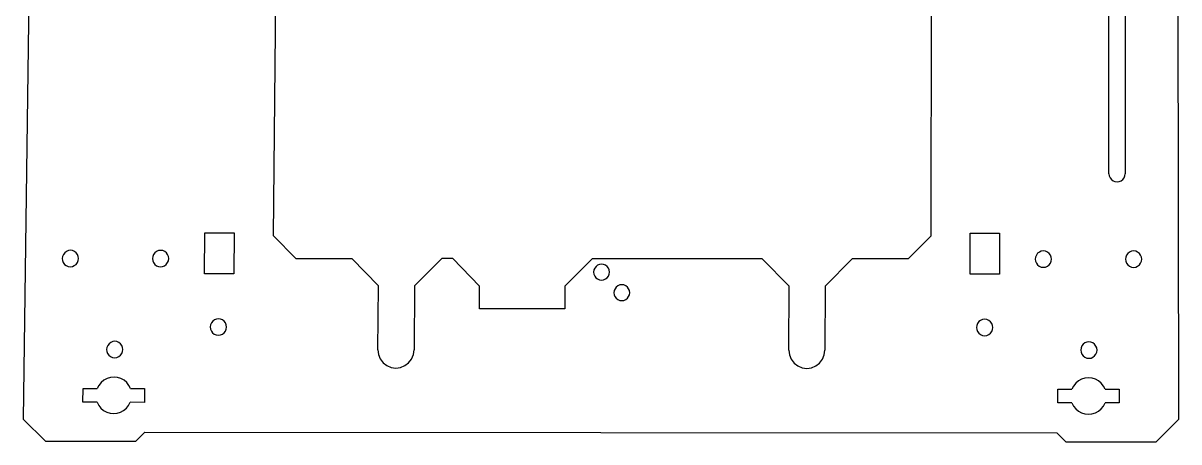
# Model space of a CAD drawing. Header units: inches. Extents: x -252 to 225, y -298 to 12.
# Drawn here: x -251.7 to 38.1, y -297.7 to -192.6 of the extents above; entities that cross this region are included whole.
import ezdxf

# ---------------------------------------------------------------- set-up
doc = ezdxf.new("R2010")
doc.units = ezdxf.units.IN
doc.header["$MEASUREMENT"] = 0

msp = doc.modelspace()

# ---------------------------------------------------------------- linework, layer by layer
for p, q in [((-247.73, 6.07), (-251.71, -291.96)), ((38.07, -291.92), (37.68, 5.89)), ((-188.92, -245.94), (-186.8, -38.64)), ((-23.78, -38.74), (-24.16, -246.04)), ((20.54, -230.37), (20.52, -173.12)), ((24.57, -173.13), (24.61, -230.38)), ((20.54, -230.37), (20.61, -230.91)), ((20.61, -230.91), (20.81, -231.4)), ((20.81, -231.4), (21.14, -231.83)), ((21.14, -231.83), (21.56, -232.15)), ((23.59, -232.15), (24.01, -231.83)), ((24.01, -231.83), (24.34, -231.4)), ((24.34, -231.4), (24.54, -230.91)), ((24.54, -230.91), (24.61, -230.38)), ((21.56, -232.15), (22.05, -232.36)), ((22.05, -232.36), (22.57, -232.43)), ((22.57, -232.43), (23.1, -232.36)), ((23.1, -232.36), (23.59, -232.15)), ((-206.26, -255.49), (-206.15, -245.2)), ((-206.15, -245.2), (-198.8, -245.2)), ((-198.8, -245.2), (-198.91, -255.5)), ((-188.92, -245.94), (-183.32, -251.66)), ((-29.83, -251.76), (-24.16, -246.04)), ((-14.28, -255.61), (-14.27, -245.32)), ((-14.27, -245.32), (-6.92, -245.32)), ((-6.92, -245.32), (-6.93, -255.61)), ((-241.82, -251.12), (-241.9, -251.65)), ((-241.9, -251.65), (-241.84, -252.18)), ((-241.61, -250.62), (-241.82, -251.12)), ((-241.29, -250.19), (-241.61, -250.62)), ((-240.86, -249.87), (-241.29, -250.19)), ((-240.37, -249.66), (-240.86, -249.87)), ((-239.84, -249.59), (-240.37, -249.66)), ((-239.31, -249.66), (-239.84, -249.59)), ((-238.82, -249.87), (-239.31, -249.66)), ((-238.41, -250.2), (-238.82, -249.87)), ((-238.09, -250.62), (-238.41, -250.2)), ((-237.89, -251.12), (-238.09, -250.62)), ((-237.91, -252.18), (-237.83, -251.65)), ((-237.83, -251.65), (-237.89, -251.12)), ((-219.21, -251.13), (-219.28, -251.66)), ((-219.28, -251.66), (-219.22, -252.2)), ((-219, -250.63), (-219.21, -251.13)), ((-218.67, -250.21), (-219, -250.63)), ((-218.25, -249.88), (-218.67, -250.21)), ((-217.75, -249.67), (-218.25, -249.88)), ((-217.22, -249.61), (-217.75, -249.67)), ((-216.7, -249.68), (-217.22, -249.61)), ((-216.21, -249.88), (-216.7, -249.68)), ((-215.79, -250.21), (-216.21, -249.88)), ((-215.47, -250.64), (-215.79, -250.21)), ((-215.28, -251.13), (-215.47, -250.64)), ((-215.29, -252.2), (-215.21, -251.67)), ((-215.21, -251.67), (-215.28, -251.13)), ((-183.32, -251.66), (-169.32, -251.67)), ((-162.6, -258.54), (-169.32, -251.67)), ((-146.71, -251.68), (-153.55, -258.54)), ((-144, -251.68), (-146.71, -251.68)), ((-137.27, -258.55), (-144, -251.68)), ((-109.06, -251.71), (-115.89, -258.57)), ((-66.42, -251.73), (-109.06, -251.71)), ((-59.66, -258.6), (-66.42, -251.73)), ((-43.81, -251.75), (-50.61, -258.61)), ((-29.83, -251.76), (-43.81, -251.75)), ((2.14, -251.27), (2.07, -251.8)), ((2.07, -251.8), (2.14, -252.33)), ((2.34, -250.77), (2.14, -251.27)), ((2.66, -250.34), (2.34, -250.77)), ((3.09, -250.02), (2.66, -250.34)), ((3.58, -249.81), (3.09, -250.02)), ((4.1, -249.74), (3.58, -249.81)), ((4.63, -249.81), (4.1, -249.74)), ((5.12, -250.02), (4.63, -249.81)), ((5.54, -250.35), (5.12, -250.02)), ((5.87, -250.77), (5.54, -250.35)), ((6.07, -251.27), (5.87, -250.77)), ((6.14, -251.8), (6.07, -251.27)), ((6.07, -252.34), (6.14, -251.8)), ((24.75, -251.28), (24.68, -251.81)), ((24.68, -251.81), (24.75, -252.35)), ((24.96, -250.78), (24.75, -251.28)), ((25.28, -250.36), (24.96, -250.78)), ((25.7, -250.03), (25.28, -250.36)), ((26.19, -249.83), (25.7, -250.03)), ((26.72, -249.76), (26.19, -249.83)), ((27.24, -249.83), (26.72, -249.76)), ((27.74, -250.03), (27.24, -249.83)), ((28.16, -250.36), (27.74, -250.03)), ((28.48, -250.79), (28.16, -250.36)), ((28.68, -251.28), (28.48, -250.79)), ((28.75, -251.82), (28.68, -251.28)), ((28.69, -252.35), (28.75, -251.82)), ((-241.84, -252.18), (-241.64, -252.68)), ((-241.64, -252.68), (-241.32, -253.11)), ((-241.32, -253.11), (-240.91, -253.43)), ((-240.91, -253.43), (-240.42, -253.64)), ((-240.42, -253.64), (-239.89, -253.71)), ((-239.89, -253.71), (-239.36, -253.64)), ((-239.36, -253.64), (-238.87, -253.43)), ((-238.87, -253.43), (-238.44, -253.11)), ((-238.44, -253.11), (-238.11, -252.68)), ((-238.11, -252.68), (-237.91, -252.18)), ((-219.22, -252.2), (-219.02, -252.69)), ((-219.02, -252.69), (-218.7, -253.12)), ((-218.7, -253.12), (-218.29, -253.45)), ((-218.29, -253.45), (-217.8, -253.65)), ((-217.8, -253.65), (-217.27, -253.72)), ((-217.27, -253.72), (-216.74, -253.65)), ((-216.74, -253.65), (-216.25, -253.45)), ((-216.25, -253.45), (-215.83, -253.12)), ((-215.83, -253.12), (-215.5, -252.69)), ((-215.5, -252.69), (-215.29, -252.2)), ((-108.59, -254.53), (-108.66, -255.04)), ((-108.39, -254.04), (-108.59, -254.53)), ((-108.07, -253.63), (-108.39, -254.04)), ((-107.66, -253.31), (-108.07, -253.63)), ((-107.18, -253.11), (-107.66, -253.31)), ((-106.67, -253.04), (-107.18, -253.11)), ((-106.16, -253.11), (-106.67, -253.04)), ((-105.68, -253.31), (-106.16, -253.11)), ((-105.27, -253.63), (-105.68, -253.31)), ((-104.96, -254.05), (-105.27, -253.63)), ((-104.76, -254.53), (-104.96, -254.05)), ((-104.7, -255.05), (-104.76, -254.53)), ((2.14, -252.33), (2.34, -252.83)), ((2.34, -252.83), (2.66, -253.26)), ((2.66, -253.26), (3.08, -253.58)), ((3.08, -253.58), (3.57, -253.79)), ((3.57, -253.79), (4.1, -253.86)), ((4.1, -253.86), (4.63, -253.79)), ((4.63, -253.79), (5.12, -253.59)), ((5.12, -253.59), (5.54, -253.26)), ((5.54, -253.26), (5.87, -252.83)), ((5.87, -252.83), (6.07, -252.34)), ((24.75, -252.35), (24.96, -252.84)), ((24.96, -252.84), (25.28, -253.27)), ((25.28, -253.27), (25.7, -253.6)), ((25.7, -253.6), (26.19, -253.8)), ((26.19, -253.8), (26.72, -253.87)), ((26.72, -253.87), (27.25, -253.8)), ((27.25, -253.8), (27.74, -253.6)), ((27.74, -253.6), (28.16, -253.27)), ((28.16, -253.27), (28.48, -252.85)), ((28.48, -252.85), (28.69, -252.35)), ((-198.91, -255.5), (-206.26, -255.49)), ((-108.66, -255.04), (-108.59, -255.56)), ((-108.59, -255.56), (-108.4, -256.05)), ((-108.4, -256.05), (-108.09, -256.46)), ((-108.09, -256.46), (-107.68, -256.78)), ((-107.68, -256.78), (-107.2, -256.98)), ((-107.2, -256.98), (-106.69, -257.05)), ((-106.69, -257.05), (-106.18, -256.98)), ((-106.18, -256.98), (-105.7, -256.78)), ((-105.7, -256.78), (-105.29, -256.46)), ((-105.29, -256.46), (-104.97, -256.05)), ((-104.97, -256.05), (-104.77, -255.57)), ((-104.77, -255.57), (-104.7, -255.05)), ((-6.93, -255.61), (-14.28, -255.61)), ((-162.74, -274.58), (-162.6, -258.54)), ((-153.55, -258.54), (-153.69, -274.58)), ((-137.31, -264.24), (-137.27, -258.55)), ((-115.89, -258.57), (-115.92, -264.26)), ((-103.5, -259.7), (-103.57, -260.22)), ((-103.57, -260.22), (-103.51, -260.74)), ((-103.51, -260.74), (-103.31, -261.22)), ((-103.3, -259.22), (-103.5, -259.7)), ((-102.98, -258.81), (-103.3, -259.22)), ((-102.57, -258.49), (-102.98, -258.81)), ((-102.1, -258.29), (-102.57, -258.49)), ((-101.59, -258.23), (-102.1, -258.29)), ((-101.08, -258.29), (-101.59, -258.23)), ((-100.6, -258.49), (-101.08, -258.29)), ((-100.2, -258.81), (-100.6, -258.49)), ((-99.89, -259.22), (-100.2, -258.81)), ((-99.9, -261.22), (-99.7, -260.74)), ((-99.69, -259.71), (-99.89, -259.22)), ((-99.7, -260.74), (-99.63, -260.22)), ((-99.63, -260.22), (-99.69, -259.71)), ((-59.72, -274.64), (-59.66, -258.6)), ((-50.61, -258.61), (-50.66, -274.65)), ((-103.31, -261.22), (-103, -261.63)), ((-103, -261.63), (-102.59, -261.95)), ((-102.59, -261.95), (-102.12, -262.15)), ((-102.12, -262.15), (-101.61, -262.22)), ((-101.61, -262.22), (-101.1, -262.15)), ((-101.1, -262.15), (-100.62, -261.95)), ((-100.62, -261.95), (-100.21, -261.63)), ((-100.21, -261.63), (-99.9, -261.22)), ((-115.92, -264.26), (-137.31, -264.24)), ((-204.7, -268.3), (-204.77, -268.83)), ((-204.77, -268.83), (-204.71, -269.37)), ((-204.71, -269.37), (-204.51, -269.87)), ((-204.49, -267.8), (-204.7, -268.3)), ((-204.16, -267.38), (-204.49, -267.8)), ((-203.73, -267.05), (-204.16, -267.38)), ((-203.24, -266.84), (-203.73, -267.05)), ((-202.71, -266.77), (-203.24, -266.84)), ((-202.19, -266.84), (-202.71, -266.77)), ((-201.7, -267.05), (-202.19, -266.84)), ((-201.28, -267.38), (-201.7, -267.05)), ((-200.96, -267.8), (-201.28, -267.38)), ((-200.98, -269.87), (-200.77, -269.37)), ((-200.76, -268.3), (-200.96, -267.8)), ((-200.77, -269.37), (-200.7, -268.84)), ((-200.7, -268.84), (-200.76, -268.3)), ((-12.59, -268.42), (-12.66, -268.95)), ((-12.66, -268.95), (-12.59, -269.49)), ((-12.39, -267.92), (-12.59, -268.42)), ((-12.59, -269.49), (-12.39, -269.98)), ((-12.06, -267.49), (-12.39, -267.92)), ((-11.64, -267.17), (-12.06, -267.49)), ((-11.15, -266.96), (-11.64, -267.17)), ((-10.62, -266.89), (-11.15, -266.96)), ((-10.09, -266.96), (-10.62, -266.89)), ((-9.6, -267.17), (-10.09, -266.96)), ((-9.18, -267.5), (-9.6, -267.17)), ((-8.86, -267.92), (-9.18, -267.5)), ((-8.65, -268.42), (-8.86, -267.92)), ((-8.86, -269.99), (-8.66, -269.49)), ((-8.66, -269.49), (-8.59, -268.95)), ((-8.59, -268.95), (-8.65, -268.42)), ((-204.51, -269.87), (-204.19, -270.29)), ((-204.19, -270.29), (-203.77, -270.62)), ((-203.77, -270.62), (-203.28, -270.83)), ((-203.28, -270.83), (-202.76, -270.9)), ((-202.76, -270.9), (-202.23, -270.83)), ((-202.23, -270.83), (-201.74, -270.62)), ((-201.74, -270.62), (-201.31, -270.29)), ((-201.31, -270.29), (-200.98, -269.87)), ((-12.39, -269.98), (-12.06, -270.41)), ((-12.06, -270.41), (-11.64, -270.74)), ((-11.64, -270.74), (-11.15, -270.95)), ((-11.15, -270.95), (-10.62, -271.02)), ((-10.62, -271.02), (-10.1, -270.95)), ((-10.1, -270.95), (-9.61, -270.74)), ((-9.61, -270.74), (-9.18, -270.41)), ((-9.18, -270.41), (-8.86, -269.99)), ((-230.7, -273.94), (-230.78, -274.47)), ((-230.78, -274.47), (-230.72, -275.01)), ((-230.72, -275.01), (-230.52, -275.51)), ((-230.49, -273.44), (-230.7, -273.94)), ((-230.17, -273.02), (-230.49, -273.44)), ((-229.74, -272.69), (-230.17, -273.02)), ((-229.25, -272.48), (-229.74, -272.69)), ((-228.72, -272.41), (-229.25, -272.48)), ((-228.19, -272.48), (-228.72, -272.41)), ((-227.7, -272.69), (-228.19, -272.48)), ((-227.28, -273.02), (-227.7, -272.69)), ((-226.97, -273.44), (-227.28, -273.02)), ((-226.99, -275.51), (-226.78, -275.01)), ((-226.77, -273.94), (-226.97, -273.44)), ((-226.78, -275.01), (-226.7, -274.48)), ((-226.7, -274.48), (-226.77, -273.94)), ((-162.74, -274.58), (-162.59, -275.76)), ((-153.86, -275.77), (-153.69, -274.58)), ((-59.72, -274.64), (-59.56, -275.82)), ((-50.83, -275.83), (-50.66, -274.65)), ((13.54, -274.09), (13.47, -274.63)), ((13.47, -274.63), (13.54, -275.16)), ((13.74, -273.59), (13.54, -274.09)), ((13.54, -275.16), (13.74, -275.66)), ((14.07, -273.17), (13.74, -273.59)), ((14.49, -272.84), (14.07, -273.17)), ((14.98, -272.63), (14.49, -272.84)), ((15.51, -272.56), (14.98, -272.63)), ((16.03, -272.63), (15.51, -272.56)), ((16.53, -272.84), (16.03, -272.63)), ((16.95, -273.17), (16.53, -272.84)), ((17.27, -273.6), (16.95, -273.17)), ((17.48, -274.09), (17.27, -273.6)), ((17.27, -275.66), (17.48, -275.16)), ((17.55, -274.63), (17.48, -274.09)), ((17.48, -275.16), (17.55, -274.63)), ((-230.52, -275.51), (-230.2, -275.93)), ((-230.2, -275.93), (-229.78, -276.26)), ((-229.78, -276.26), (-229.29, -276.47)), ((-229.29, -276.47), (-228.77, -276.54)), ((-228.77, -276.54), (-228.24, -276.47)), ((-228.24, -276.47), (-227.75, -276.26)), ((-227.75, -276.26), (-227.32, -275.94)), ((-227.32, -275.94), (-226.99, -275.51)), ((-162.59, -275.76), (-162.15, -276.86)), ((-162.15, -276.86), (-161.44, -277.81)), ((-161.44, -277.81), (-160.51, -278.53)), ((-155.99, -278.53), (-155.05, -277.81)), ((-155.05, -277.81), (-154.32, -276.87)), ((-154.32, -276.87), (-153.86, -275.77)), ((-59.56, -275.82), (-59.11, -276.92)), ((-59.11, -276.92), (-58.4, -277.87)), ((-58.4, -277.87), (-57.46, -278.59)), ((-52.95, -278.6), (-52.01, -277.87)), ((-52.01, -277.87), (-51.29, -276.93)), ((-51.29, -276.93), (-50.83, -275.83)), ((13.74, -275.66), (14.07, -276.09)), ((14.07, -276.09), (14.49, -276.41)), ((14.49, -276.41), (14.98, -276.62)), ((14.98, -276.62), (15.51, -276.69)), ((15.51, -276.69), (16.04, -276.62)), ((16.04, -276.62), (16.53, -276.42)), ((16.53, -276.42), (16.95, -276.09)), ((16.95, -276.09), (17.27, -275.66)), ((-160.51, -278.53), (-159.42, -278.99)), ((-159.42, -278.99), (-158.25, -279.14)), ((-158.25, -279.14), (-157.08, -278.99)), ((-157.08, -278.99), (-155.99, -278.53)), ((-57.46, -278.59), (-56.37, -279.05)), ((-56.37, -279.05), (-55.21, -279.21)), ((-55.21, -279.21), (-54.04, -279.05)), ((-54.04, -279.05), (-52.95, -278.6)), ((-232.71, -283.48), (-233.11, -284.29)), ((-232.15, -282.78), (-232.71, -283.48)), ((-231.45, -282.2), (-232.15, -282.78)), ((-230.66, -281.77), (-231.45, -282.2)), ((-229.81, -281.51), (-230.66, -281.77)), ((-228.92, -281.42), (-229.81, -281.51)), ((-228.03, -281.51), (-228.92, -281.42)), ((-227.18, -281.77), (-228.03, -281.51)), ((-226.41, -282.21), (-227.18, -281.77)), ((-225.73, -282.78), (-226.41, -282.21)), ((-225.18, -283.49), (-225.73, -282.78)), ((-224.8, -284.29), (-225.18, -283.49)), ((11.64, -283.64), (11.25, -284.44)), ((12.2, -282.93), (11.64, -283.64)), ((12.89, -282.35), (12.2, -282.93)), ((13.67, -281.92), (12.89, -282.35)), ((14.52, -281.66), (13.67, -281.92)), ((15.41, -281.57), (14.52, -281.66)), ((16.3, -281.66), (15.41, -281.57)), ((17.15, -281.93), (16.3, -281.66)), ((17.94, -282.36), (17.15, -281.93)), ((18.62, -282.94), (17.94, -282.36)), ((19.18, -283.64), (18.62, -282.94)), ((19.57, -284.44), (19.18, -283.64)), ((-236.7, -287.73), (-236.66, -284.28)), ((-236.66, -284.28), (-233.11, -284.29)), ((-224.8, -284.29), (-221.25, -284.29)), ((-221.25, -284.29), (-221.29, -287.74)), ((7.71, -287.88), (7.71, -284.44)), ((7.71, -284.44), (11.25, -284.44)), ((19.57, -284.44), (23.11, -284.44)), ((23.11, -284.44), (23.12, -287.89)), ((-233.16, -287.73), (-236.7, -287.73)), ((-233.16, -287.73), (-232.75, -288.52)), ((-232.75, -288.52), (-232.2, -289.21)), ((-232.2, -289.21), (-231.52, -289.78)), ((-231.52, -289.78), (-230.75, -290.2)), ((-227.31, -290.2), (-226.52, -289.78)), ((-226.52, -289.78), (-225.83, -289.21)), ((-225.83, -289.21), (-225.26, -288.52)), ((-225.26, -288.52), (-224.84, -287.73)), ((-221.29, -287.74), (-224.84, -287.73)), ((11.25, -287.88), (7.71, -287.88)), ((11.25, -287.88), (11.67, -288.67)), ((11.67, -288.67), (12.23, -289.36)), ((12.23, -289.36), (12.91, -289.93)), ((17.91, -289.93), (18.59, -289.36)), ((18.59, -289.36), (19.15, -288.67)), ((19.15, -288.67), (19.57, -287.89)), ((23.12, -287.89), (19.57, -287.89)), ((-251.71, -291.96), (-246.12, -297.49)), ((-230.75, -290.2), (-229.91, -290.46)), ((-229.91, -290.46), (-229.03, -290.55)), ((-229.03, -290.55), (-228.15, -290.46)), ((-228.15, -290.46), (-227.31, -290.2)), ((12.91, -289.93), (13.69, -290.35)), ((13.69, -290.35), (14.53, -290.61)), ((14.53, -290.61), (15.41, -290.7)), ((15.41, -290.7), (16.29, -290.61)), ((16.29, -290.61), (17.13, -290.35)), ((17.13, -290.35), (17.91, -289.93)), ((32.42, -297.66), (38.07, -291.92)), ((-223.45, -297.5), (-221.16, -295.2)), ((-221.16, -295.2), (7.48, -295.35)), ((7.48, -295.35), (9.75, -297.64)), ((-246.12, -297.49), (-223.45, -297.5)), ((9.75, -297.64), (32.42, -297.66))]:
    msp.add_line(p, q)

doc.saveas('drawing.dxf')
